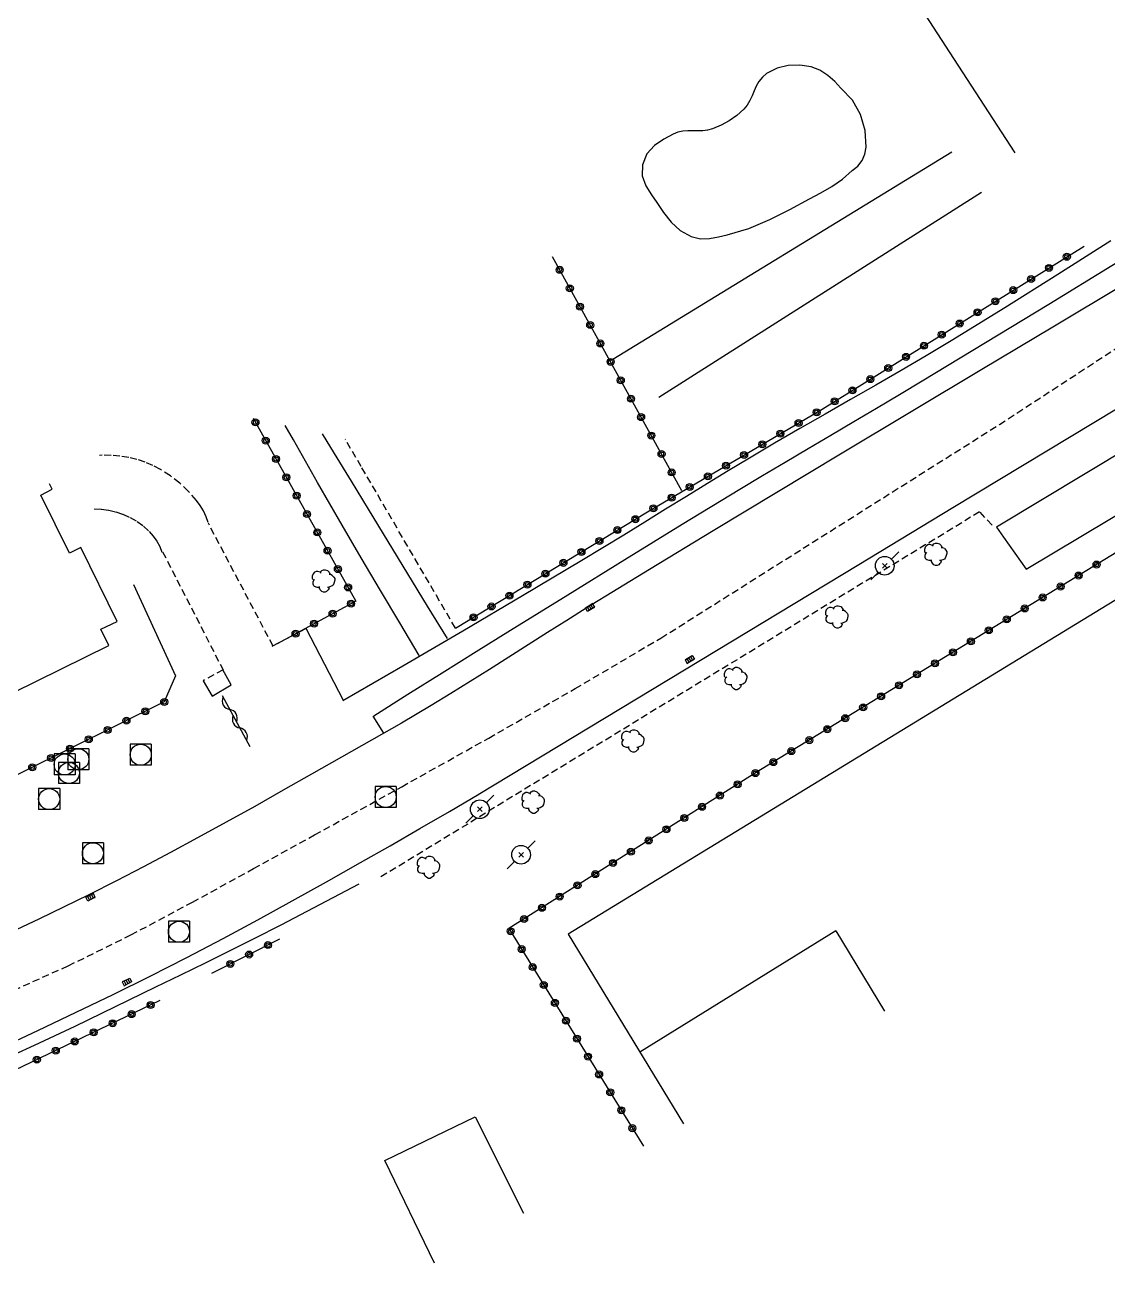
# Model space of a CAD drawing. Header units: millimetres. Extents: x 157999 to 159002, y 156999 to 158001.
# Drawn here: x 158687.3 to 158764.5, y 157671 to 157760.2 of the extents above; entities that cross this region are included whole.
import ezdxf

# ---------------------------------------------------------------- set-up
doc = ezdxf.new("R2010")
doc.units = ezdxf.units.MM
doc.linetypes.add('DASHED', pattern=[0.75, 0.5, -0.25])
doc.layers.get('0').update_dxf_attribs({"linetype": 'CONTINUOUS'})
for name, color, linetype in [('W0001', 6, 'DASHED'), ('W0008', 7, 'CONTINUOUS'), ('W0014', 7, 'CONTINUOUS'), ('W0017', 7, 'CONTINUOUS'), ('W0101', 7, 'CONTINUOUS'), ('W0104', 1, 'CONTINUOUS'), ('W0105', 7, 'CONTINUOUS'), ('W0112', 1, 'DASHED'), ('W0300', 7, 'CONTINUOUS'), ('W0303', 7, 'CONTINUOUS'), ('W0310', 3, 'CONTINUOUS'), ('W0323', 7, 'CONTINUOUS'), ('W0333', 7, 'CONTINUOUS'), ('W0401', 7, 'CONTINUOUS'), ('W0420', 7, 'CONTINUOUS'), ('W0473', 7, 'CONTINUOUS'), ('W0515', 5, 'CONTINUOUS')]:
    doc.layers.add(name, color=color, linetype=linetype)

# ---------------------------------------------------------------- blocks, each defined once
blk = doc.blocks.new('T420')
for p, q in [((0.75, 0.75), (-0.75, 0.75)), ((-0.75, 0.75), (-0.75, -0.75)), ((0.75, 0.75), (0.75, -0.75)), ((0.75, -0.75), (-0.75, -0.75))]:
    blk.add_line(p, q)
blk.add_ellipse((0, 0), major_axis=(-0.53, 0.53), ratio=1, start_param=3.926991, end_param=10.210176)
blk = doc.blocks.new('T300')
for p, q in [((-0.8, 0.514), (-0.857, 0.343)), ((-0.857, 0.343), (-0.857, 0.171)), ((-0.857, 0.171), (-0.743, 0.057)), ((-0.686, 0.629), (-0.8, 0.514)), ((-0.8, -0.057), (-0.743, 0.057)), ((-0.743, 0.057), (-0.686, 0.114)), ((-0.571, 0.686), (-0.686, 0.629)), ((-0.457, 0.686), (-0.571, 0.686)), ((-0.286, 0.629), (-0.457, 0.686)), ((-0.286, 0.629), (-0.171, 0.743)), ((-0.229, 0.571), (-0.286, 0.629)), ((-0.171, 0.743), (-0.057, 0.8)), ((-0.057, 0.8), (0.057, 0.8)), ((0.057, 0.8), (0.229, 0.743)), ((0.229, 0.743), (0.343, 0.629)), ((0.343, 0.629), (0.4, 0.514)), ((0.457, 0.457), (0.343, 0.457)), ((0.4, 0.514), (0.4, 0.457)), ((0.571, 0.4), (0.457, 0.457)), ((0.571, 0.4), (0.686, 0.286)), ((0.686, 0.286), (0.743, 0.171)), ((0.743, 0.057), (0.686, -0.171)), ((0.743, 0.171), (0.743, 0.057)), ((-0.8, -0.171), (-0.8, -0.057)), ((-0.8, -0.229), (-0.8, -0.171)), ((-0.743, -0.343), (-0.8, -0.229)), ((-0.686, -0.4), (-0.743, -0.343)), ((-0.514, -0.457), (-0.686, -0.4)), ((-0.4, -0.457), (-0.514, -0.457)), ((-0.4, -0.457), (-0.343, -0.457)), ((-0.343, -0.457), (-0.343, -0.4)), ((-0.343, -0.514), (-0.343, -0.457)), ((-0.286, -0.629), (-0.343, -0.514)), ((-0.171, -0.743), (-0.286, -0.629)), ((-0.057, -0.8), (-0.171, -0.743)), ((0.057, -0.8), (-0.057, -0.8)), ((0.171, -0.743), (0.057, -0.8)), ((0.229, -0.686), (0.171, -0.743)), ((0.286, -0.457), (0.229, -0.457)), ((0.286, -0.629), (0.229, -0.686)), ((0.457, -0.4), (0.286, -0.457)), ((0.343, -0.514), (0.286, -0.629)), ((0.343, -0.514), (0.343, -0.457)), ((0.571, -0.343), (0.457, -0.4)), ((0.629, -0.286), (0.571, -0.343)), ((0.686, -0.171), (0.629, -0.286))]:
    blk.add_line(p, q)
blk = doc.blocks.new('T401')
for p, q in [((-0.3, 0.3), (0, 0.3)), ((-0.3, -0.25), (-0.3, 0.3)), ((-0.3, 0.15), (0, 0.15)), ((-0.3, 0), (0, 0)), ((0, 0.3), (0, -0.25)), ((-0.3, -0.15), (0, -0.15)), ((-0.3, -0.25), (-0.3, -0.3)), ((-0.3, -0.3), (0, -0.3)), ((0, -0.3), (0, -0.25))]:
    blk.add_line(p, q)
blk = doc.blocks.new('T473')
for p, q in [((0.500001, 0.500001), (1.000002, 1.000002)), ((-0.166667, 0.166667), (0.166667, -0.166667)), ((-0.166667, -0.166667), (0.166667, 0.166667)), ((-1.000002, -1.000002), (-0.500001, -0.500001))]:
    blk.add_line(p, q)
blk.add_ellipse((0, 0), major_axis=(0.471405, 0.471405), ratio=1, start_param=5.497787144, end_param=11.780972451)
blk = doc.blocks.new('t310o')
at = {"color": 0, "linetype": 'Continuous'}
for centre, start, end in [((-0.5, 0.375), 216.8699, 323.1304), ((0.5, -0.375), 36.8699, 143.1303)]:
    blk.add_arc(centre, 0.625, start, end, dxfattribs=at)
blk = doc.blocks.new('t323o')
at = {"color": 0, "linetype": 'Continuous'}
for radius in [0.25, 0.15]:
    blk.add_circle((0, 0), radius, dxfattribs=at)

msp = doc.modelspace()

# ---------------------------------------------------------------- linework, layer by layer
at = {"layer": 'W0001'}
for points in [[(158756.751, 157731.752), (158780.416, 157747.18)], [(158633.672, 157671), (158636.357, 157671.999), (158639.042, 157672.999), (158641.726, 157674.001), (158644.408, 157675.009), (158650.588, 157677.329), (158656.77, 157679.644), (158662.943, 157681.985), (158669.094, 157684.383), (158674.446, 157686.493), (158679.798, 157688.613), (158685.117, 157690.818), (158690.369, 157693.179), (158694.83, 157695.377), (158699.224, 157697.707), (158703.58, 157700.104), (158707.93, 157702.506), (158714.146, 157705.938), (158720.343, 157709.405), (158726.507, 157712.93), (158732.626, 157716.535), (158756.751, 157731.752)]]:
    msp.add_lwpolyline(points, dxfattribs=at)
at = {"layer": 'W0008'}
msp.add_lwpolyline([(158765.604, 157741.702), (158760.556, 157738.695), (158755.512, 157735.682), (158750.471, 157732.662), (158745.435, 157729.636), (158740.892, 157726.903), (158736.35, 157724.168), (158731.815, 157721.421), (158727.293, 157718.652), (158725.908, 157717.792), (158724.529, 157716.923), (158723.154, 157716.049), (158721.779, 157715.173), (158720.403, 157714.298), (158719.024, 157713.43), (158717.638, 157712.571), (158716.245, 157711.725), (158714.129, 157710.475), (158711.997, 157709.249), (158709.859, 157708.038), (158707.719, 157706.828), (158705.693, 157705.681), (158703.664, 157704.538), (158701.63, 157703.404), (158699.587, 157702.288), (158697.663, 157701.254), (158695.734, 157700.23), (158693.795, 157699.223), (158691.843, 157698.243), (158688.261, 157696.507), (158684.658, 157694.817)], dxfattribs=at)
at = {"layer": 'W0014'}
for points in [[(158712.152, 157710.997), (158714.584, 157712.531), (158717.019, 157714.06), (158719.457, 157715.583), (158721.899, 157717.101), (158725.974, 157719.625), (158730.054, 157722.141), (158734.141, 157724.645), (158738.238, 157727.133), (158739.859, 157728.107), (158741.484, 157729.075), (158743.111, 157730.038), (158744.74, 157730.999), (158746.369, 157731.959), (158747.997, 157732.921), (158749.623, 157733.887), (158751.245, 157734.859), (158755.76, 157737.585), (158760.268, 157740.323), (158764.767, 157743.075), (158769.259, 157745.839)], [(158764.703, 157744.846), (158760.931, 157742.437), (158757.137, 157740.063), (158753.32, 157737.724), (158751.535, 157736.654), (158749.74, 157735.602), (158747.938, 157734.561), (158746.132, 157733.528), (158744.325, 157732.497), (158742.52, 157731.462), (158740.72, 157730.418), (158738.928, 157729.36), (158737.428, 157728.459), (158735.934, 157727.549), (158734.444, 157726.633), (158732.955, 157725.714), (158731.468, 157724.794), (158729.978, 157723.877), (158728.485, 157722.965), (158726.987, 157722.061), (158722.743, 157719.531), (158718.488, 157717.02), (158714.222, 157714.527), (158709.945, 157712.054)], [(158746.739, 157721.783), (158753.441, 157725.827), (158760.143, 157729.869), (158766.846, 157733.911)], [(158719.594, 157705.388), (158746.739, 157721.783)], [(158712.864, 157709.748), (158712.108, 157710.972)], [(158665.485, 157679.073), (158669.11, 157680.441), (158672.718, 157681.853), (158676.308, 157683.31), (158679.88, 157684.811), (158682.664, 157686.025), (158685.433, 157687.276), (158688.187, 157688.556), (158690.93, 157689.86), (158693.57, 157691.141), (158696.197, 157692.446), (158698.813, 157693.777), (158701.415, 157695.132), (158703.879, 157696.451), (158706.329, 157697.796), (158708.769, 157699.16), (158711.203, 157700.532), (158713.321, 157701.736), (158715.433, 157702.951), (158717.539, 157704.177), (158719.639, 157705.413)], [(158685.042, 157686.179), (158687.956, 157687.509), (158690.852, 157688.879), (158693.738, 157690.27), (158696.62, 157691.667), (158698.391, 157692.528), (158700.158, 157693.396), (158701.922, 157694.271), (158703.681, 157695.156), (158705.546, 157696.107), (158707.407, 157697.067), (158709.262, 157698.036), (158711.113, 157699.014)]]:
    msp.add_lwpolyline(points, dxfattribs=at)
at = {"layer": 'W0017'}
for points in [[(158715.398, 157715.3), (158714.009, 157717.611), (158712.629, 157719.927), (158711.258, 157722.249), (158709.897, 157724.576), (158709.019, 157726.092), (158708.147, 157727.611), (158707.28, 157729.133), (158706.415, 157730.657), (158705.832, 157731.685)], [(158708.481, 157731.076), (158709.318, 157729.693), (158710.53, 157727.708), (158711.74, 157725.723), (158713.144, 157723.417), (158714.551, 157721.113), (158715.96, 157718.81), (158717.372, 157716.509)], [(158695.025, 157720.353), (158698.023, 157713.841), (158697.215, 157711.98)], [(158709.99, 157712.079), (158707.319, 157717.205), (158704.88, 157715.925)]]:
    msp.add_lwpolyline(points, dxfattribs=at)
at = {"layer": 'W0101'}
for points in [[(158693.266, 157716.007), (158692.697, 157717.165), (158693.844, 157717.718), (158691.258, 157722.986), (158690.45, 157722.592), (158688.405, 157726.716), (158689.217, 157727.141), (158689.023, 157727.536)], [(158673.621, 157720.565), (158674.124, 157719.587), (158676.048, 157720.591), (158676.974, 157718.777), (158675.835, 157718.14), (158677.009, 157715.787), (158677.2, 157715.861), (158679.698, 157710.773), (158680.746, 157711.288), (158681.339, 157710.146), (158693.266, 157716.007)]]:
    msp.add_lwpolyline(points, dxfattribs=at)
at = {"layer": 'W0104'}
msp.add_lwpolyline([(158772.481, 157734), (158756.547, 157724.428), (158757.057, 157723.718), (158758.667, 157721.449), (158774.488, 157730.905), (158773.014, 157733.184)], close=True, dxfattribs=at)
for points in [[(158712.942, 157679.306), (158719.38, 157682.403), (158722.819, 157675.541)], [(158716.484, 157671.995), (158712.942, 157679.306)]]:
    msp.add_lwpolyline(points, dxfattribs=at)
at = {"layer": 'W0105'}
msp.add_lwpolyline([(158699.995, 157713.494), (158700.629, 157712.401), (158701.978, 157713.21), (158701.388, 157714.258)], dxfattribs=at)
at = {"layer": 'W0112'}
for points in [[(158717.977, 157717.228), (158711.259, 157728.748), (158710.119, 157730.699)], [(158700.354, 157724.759), (158700.199, 157725.184), (158700.006, 157725.593), (158699.775, 157725.982), (158699.509, 157726.348), (158698.944, 157726.987), (158698.321, 157727.569), (158697.648, 157728.092), (158696.934, 157728.556), (158696.399, 157728.839), (158695.841, 157729.072), (158695.266, 157729.258), (158694.68, 157729.401), (158694.056, 157729.502), (158693.426, 157729.553), (158692.795, 157729.558), (158692.591, 157729.546)], [(158692.218, 157725.733), (158692.741, 157725.718), (158693.259, 157725.651), (158693.768, 157725.532), (158694.263, 157725.363), (158694.779, 157725.128), (158695.269, 157724.844), (158695.728, 157724.509), (158696.147, 157724.125), (158696.431, 157723.798), (158696.678, 157723.442), (158696.885, 157723.062), (158697.049, 157722.661)], [(158704.971, 157715.953), (158700.356, 157724.713)], [(158755.347, 157725.533), (158712.597, 157699.472)], [(158756.236, 157724.587), (158755.347, 157725.533)], [(158697.093, 157722.686), (158701.403, 157714.266), (158699.995, 157713.494)]]:
    msp.add_lwpolyline(points, dxfattribs=at)
at = {"layer": 'W0300'}
msp.add_lwpolyline([(158749.444, 157764.092), (158753.475, 157757.838), (158757.849, 157751.106)], dxfattribs=at)
at = {"layer": 'W0303'}
for points in [[(158753.356, 157751.157), (158729.206, 157736.379)], [(158755.482, 157748.281), (158732.478, 157733.672)]]:
    msp.add_lwpolyline(points, dxfattribs=at)
at = {"layer": 'W0310'}
msp.add_lwpolyline([(158701.331, 157712.447), (158703.323, 157708.809)], dxfattribs=at)
at = {"layer": 'W0323'}
for points in [[(158813.301, 157752.484), (158782.158, 157733.066), (158739.415, 157706.941), (158721.789, 157695.828), (158731.374, 157680.328)], [(158717.978, 157717.227), (158731.677, 157725.534), (158744.121, 157732.85), (158762.798, 157744.473)], [(158734.117, 157727.027), (158724.893, 157743.696)], [(158703.548, 157732.21), (158710.869, 157719.166), (158705.251, 157716.133)], [(158697.215, 157711.98), (158683.738, 157705.313), (158686.631, 157699.762), (158678.129, 157695.69), (158661.257, 157688.935), (158645.282, 157683.059), (158624.303, 157675.222), (158614.879, 157671.61), (158612.412, 157672.982), (158612.733, 157674.725), (158613.354, 157675.586), (158616.493, 157677.977)], [(158705.44, 157695.069), (158700.583, 157692.636)], [(158696.891, 157690.698), (158685.922, 157685.42), (158676.833, 157681.014), (158667.458, 157677.763), (158651.863, 157672.055), (158649.137, 157671)]]:
    msp.add_lwpolyline(points, dxfattribs=at)
at = {"layer": 'W0333'}
for points in [[(158820.715, 157734.438), (158812.43, 157748.334), (158769.071, 157721.699), (158726.017, 157695.435), (158734.222, 157681.922)], [(158745.1, 157695.677), (158731.13, 157687.014)], [(158745.1, 157695.677), (158748.573, 157689.953)]]:
    msp.add_lwpolyline(points, dxfattribs=at)
at = {"layer": 'W0515'}
for points in [[(158745.459, 157755.722), (158745.011, 157756.19), (158744.52, 157756.631), (158743.957, 157757), (158743.323, 157757.238), (158742.519, 157757.358), (158741.702, 157757.329), (158740.903, 157757.136), (158740.162, 157756.769), (158739.857, 157756.516), (158739.614, 157756.206), (158739.424, 157755.869), (158739.264, 157755.523), (158739.121, 157755.184), (158738.967, 157754.843), (158738.778, 157754.516), (158738.537, 157754.224), (158738.039, 157753.783), (158737.494, 157753.4), (158736.912, 157753.079), (158736.299, 157752.822), (158735.954, 157752.73), (158735.601, 157752.689), (158735.248, 157752.679), (158734.898, 157752.681), (158734.543, 157752.677), (158734.185, 157752.651), (158733.829, 157752.581), (158733.488, 157752.452), (158732.821, 157752.097), (158732.172, 157751.646), (158731.622, 157751.032), (158731.299, 157750.26), (158731.295, 157749.481), (158731.556, 157748.754), (158731.943, 157748.129), (158732.33, 157747.564), (158732.805, 157746.861), (158733.343, 157746.177), (158733.997, 157745.573), (158734.783, 157745.141), (158735.433, 157744.994), (158736.096, 157745.01), (158736.732, 157745.124), (158737.343, 157745.266), (158738.891, 157745.731), (158740.38, 157746.357), (158741.816, 157747.079), (158743.225, 157747.835), (158744.021, 157748.264), (158744.816, 157748.714), (158745.579, 157749.228), (158746.266, 157749.843)], [(158746.266, 157749.843), (158746.656, 157750.162), (158746.962, 157750.564), (158747.166, 157751.025), (158747.257, 157751.521), (158747.195, 157752.702), (158746.86, 157753.836), (158746.27, 157754.862), (158745.459, 157755.722)]]:
    msp.add_lwpolyline(points, dxfattribs=at)

# ---------------------------------------------------------------- block references
at = {"layer": 'W0300'}
for p in [(158752.262, 157722.506), (158708.619, 157720.597), (158745.212, 157718.03), (158738, 157713.652), (158730.671, 157709.196), (158723.554, 157704.836), (158716.103, 157700.2)]:
    msp.add_blockref('T300', p, dxfattribs=at)
at = {"layer": 'W0310', "rotation": 298.7030677339812}
for p in [(158701.882, 157711.44), (158702.603, 157710.125)]:
    msp.add_blockref('t310o', p, dxfattribs=at)
at = {"layer": 'W0323'}
for p, rotation in [((158761.563, 157743.705), 31.89467406586558), ((158725.402, 157742.777), 118.9573324656182), ((158760.29, 157742.912), 31.89467406586558), ((158726.128, 157741.464), 118.9573324656182), ((158757.743, 157741.327), 31.89467406586558), ((158759.016, 157742.119), 31.89467406586558), ((158756.469, 157740.534), 31.89467406586558), ((158726.855, 157740.152), 118.9573324656182), ((158755.195, 157739.742), 31.89467406586558), ((158727.581, 157738.839), 118.9573324656182), ((158753.922, 157738.949), 31.89467406586558), ((158752.648, 157738.157), 31.89467406586558), ((158728.307, 157737.527), 118.9573324656182), ((158751.375, 157737.364), 31.89467406586558), ((158729.033, 157736.214), 118.9573324656182), ((158750.101, 157736.572), 31.89467406586558), ((158748.828, 157735.779), 31.89467406586558), ((158729.76, 157734.902), 118.9573324656182), ((158746.281, 157734.194), 31.89467406586558), ((158747.554, 157734.987), 31.89467406586558), ((158730.486, 157733.589), 118.9573324656182), ((158745.007, 157733.402), 31.89467406586558), ((158743.728, 157732.619), 30.45186032699636), ((158703.716, 157731.911), 299.3030096465616), ((158731.212, 157732.277), 118.9573324656182), ((158742.435, 157731.859), 30.45186032699636), ((158704.45, 157730.603), 299.3030096465616), ((158731.938, 157730.964), 118.9573324656182), ((158741.142, 157731.098), 30.45186032699636), ((158739.849, 157730.338), 30.45186032699636), ((158705.184, 157729.295), 299.3030096465616), ((158732.665, 157729.652), 118.9573324656182), ((158737.262, 157728.818), 30.45186032699636), ((158738.555, 157729.578), 30.45186032699636), ((158705.918, 157727.987), 299.3030096465616), ((158733.391, 157728.339), 118.9573324656182), ((158735.969, 157728.057), 30.45186032699636), ((158734.676, 157727.297), 30.45186032699636), ((158706.652, 157726.679), 299.3030096465616), ((158733.383, 157726.537), 30.45186032699636), ((158707.386, 157725.371), 299.3030096465616), ((158732.09, 157725.777), 30.45186032699636), ((158730.804, 157725.005), 31.23239753073285), ((158708.121, 157724.063), 299.3030096465616), ((158728.239, 157723.449), 31.23239753073285), ((158729.521, 157724.227), 31.23239753073285), ((158708.855, 157722.755), 299.3030096465616), ((158726.956, 157722.671), 31.23239753073285), ((158725.674, 157721.894), 31.23239753073285), ((158763.68, 157721.772), 211.4337404709514), ((158709.589, 157721.447), 299.3030096465616), ((158724.391, 157721.116), 31.23239753073285), ((158762.401, 157720.99), 211.4337404709514), ((158710.323, 157720.139), 299.3030096465616), ((158723.108, 157720.338), 31.23239753073285), ((158761.121, 157720.208), 211.4337404709514), ((158721.826, 157719.56), 31.23239753073285), ((158759.841, 157719.426), 211.4337404709514), ((158709.211, 157718.271), 208.3633607936558), ((158710.531, 157718.983), 208.3633607936558), ((158720.543, 157718.783), 31.23239753073285), ((158758.561, 157718.643), 211.4337404709514), ((158707.891, 157717.558), 208.3633607936558), ((158719.261, 157718.005), 31.23239753073285), ((158757.281, 157717.861), 211.4337404709514), ((158706.571, 157716.846), 208.3633607936558), ((158756.001, 157717.079), 211.4337404709514), ((158753.442, 157715.514), 211.4337404709514), ((158754.721, 157716.296), 211.4337404709514), ((158752.162, 157714.732), 211.4337404709514), ((158750.882, 157713.95), 211.4337404709514), ((158749.602, 157713.167), 211.4337404709514), ((158697.208, 157711.976), 206.321356847307), ((158748.322, 157712.385), 211.4337404709514), ((158695.863, 157711.311), 206.321356847307), ((158747.042, 157711.603), 211.4337404709514), ((158694.519, 157710.646), 206.321356847307), ((158745.762, 157710.821), 211.4337404709514), ((158691.83, 157709.316), 206.321356847307), ((158693.174, 157709.981), 206.321356847307), ((158743.203, 157709.256), 211.4337404709514), ((158744.482, 157710.038), 211.4337404709514), ((158690.485, 157708.651), 206.321356847307), ((158741.923, 157708.474), 211.4337404709514), ((158689.141, 157707.986), 206.321356847307), ((158740.643, 157707.691), 211.4337404709514), ((158687.797, 157707.321), 206.321356847307), ((158739.363, 157706.908), 212.2309823704928), ((158738.095, 157706.108), 212.2309823704928), ((158736.826, 157705.308), 212.2309823704928), ((158735.557, 157704.508), 212.2309823704928), ((158734.288, 157703.708), 212.2309823704928), ((158731.75, 157702.108), 212.2309823704928), ((158733.019, 157702.908), 212.2309823704928), ((158730.481, 157701.308), 212.2309823704928), ((158729.213, 157700.508), 212.2309823704928), ((158727.944, 157699.708), 212.2309823704928), ((158726.675, 157698.908), 212.2309823704928), ((158725.406, 157698.108), 212.2309823704928), ((158724.137, 157697.308), 212.2309823704928), ((158722.868, 157696.508), 212.2309823704928), ((158721.907, 157695.637), 301.7331368123866), ((158704.606, 157694.651), 206.6075029693508), ((158722.696, 157694.362), 301.7331368123866), ((158701.924, 157693.308), 206.6075029693508), ((158703.265, 157693.98), 206.6075029693508), ((158723.485, 157693.086), 301.7331368123866), ((158724.274, 157691.81), 301.7331368123866), ((158725.063, 157690.534), 301.7331368123866), ((158694.885, 157689.733), 205.6956603471517), ((158696.237, 157690.383), 205.6956603471517), ((158693.533, 157689.082), 205.6956603471517), ((158725.852, 157689.259), 301.7331368123866), ((158690.83, 157687.782), 205.6956603471517), ((158692.182, 157688.432), 205.6956603471517), ((158726.641, 157687.983), 301.7331368123866), ((158689.478, 157687.131), 205.6956603471517), ((158688.127, 157686.481), 205.6956603471517), ((158727.429, 157686.707), 301.7331368123866), ((158728.218, 157685.431), 301.7331368123866), ((158729.007, 157684.156), 301.7331368123866), ((158729.796, 157682.88), 301.7331368123866), ((158730.585, 157681.604), 301.7331368123866)]:
    msp.add_blockref('t323o', p, dxfattribs=dict(at, rotation=rotation))
at = {"layer": 'W0401'}
for p, rotation in [((158727.495, 157718.844), 121.6200595510052), ((158734.756, 157714.876), 301.1311049776587), ((158691.891, 157698.19), 116.2624318452905), ((158694.618, 157691.891), 296.3744109755)]:
    msp.add_blockref('T401', p, dxfattribs=dict(at, rotation=rotation))
at = {"layer": 'W0420'}
for p in [(158691.087, 157707.898), (158695.533, 157708.22), (158690.112, 157707.524), (158690.414, 157706.919), (158712.997, 157705.204), (158689.007, 157705.056), (158692.121, 157701.196), (158698.26, 157695.602)]:
    msp.add_blockref('T420', p, dxfattribs=at)
at = {"layer": 'W0473'}
for p in [(158748.579, 157721.688), (158719.712, 157704.332), (158722.649, 157701.09)]:
    msp.add_blockref('T473', p, dxfattribs=at)

doc.saveas('drawing.dxf')
